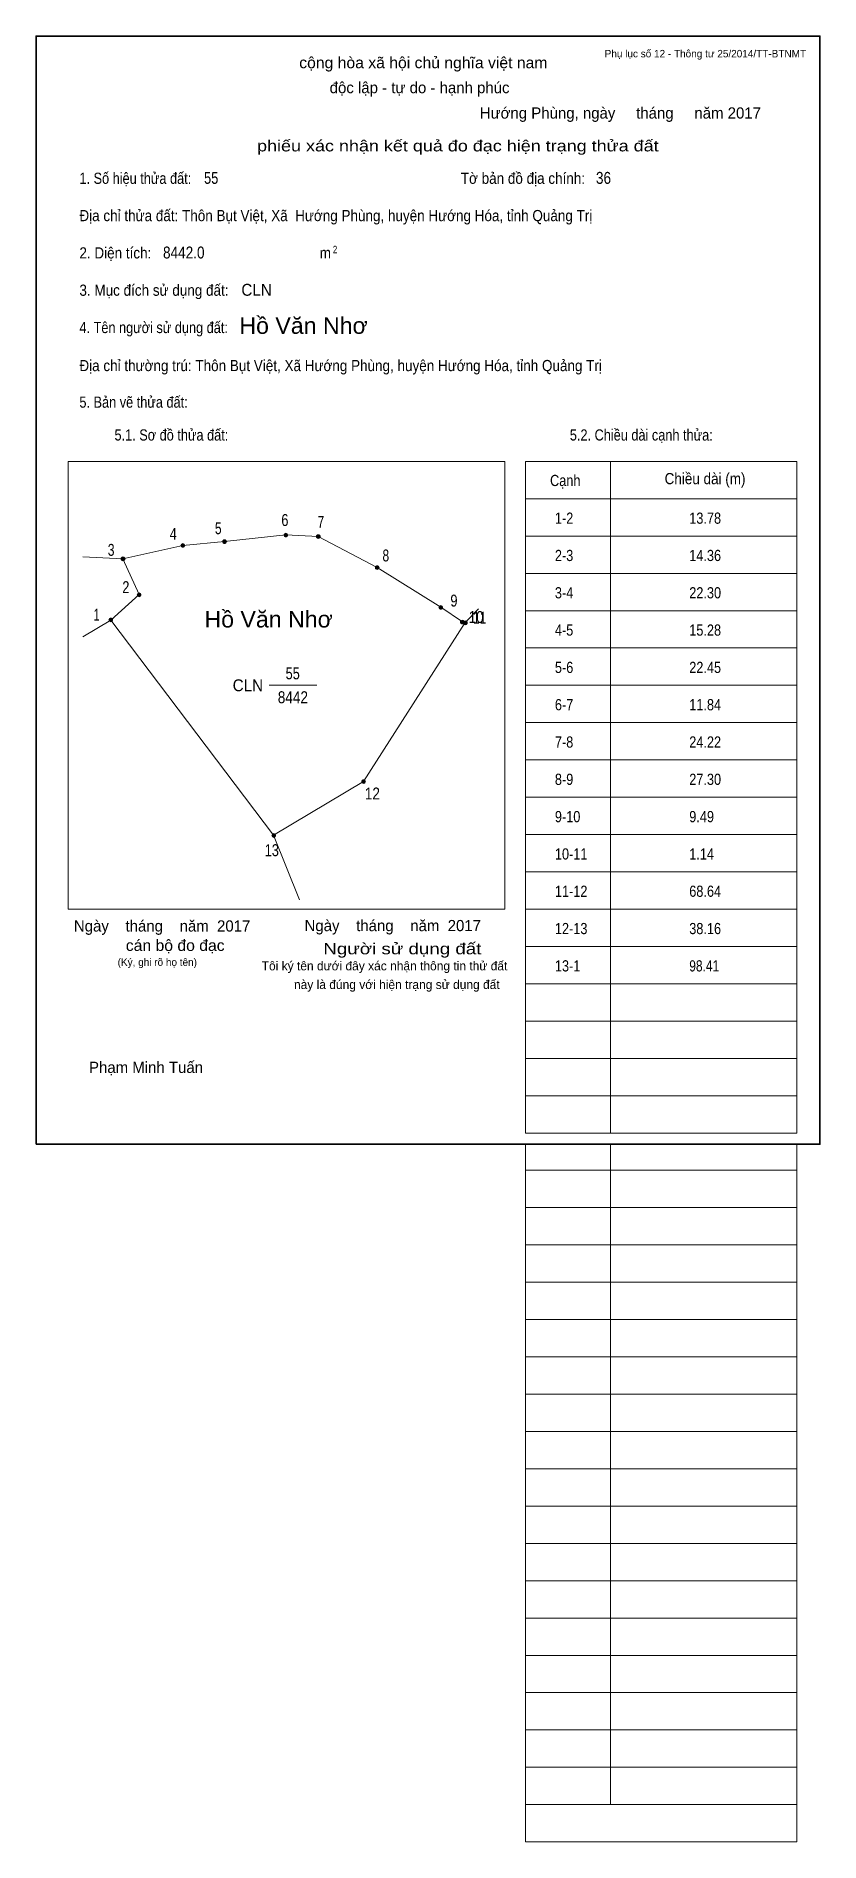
# Model space of a CAD drawing. Header units: centimetres. Extents: x 0 to 21, y -18.7 to 29.7.
import ezdxf
from ezdxf.enums import TextEntityAlignment as Align

# ---------------------------------------------------------------- set-up
doc = ezdxf.new("R2010")
doc.units = ezdxf.units.CM
doc.header["$LTSCALE"] = 0.12
for name, color, linetype in [('2', 7, 'Continuous'), ('30', 7, 'Continuous'), ('34', 7, 'Continuous')]:
    doc.layers.add(name, color=color, linetype=linetype)
for name, color, linetype, lineweight in [('32', 7, 'Continuous', 13), ('33', 7, 'Continuous', 13), ('6', 7, 'Continuous', 13), ('63', 7, 'Continuous', 13)]:
    doc.layers.add(name, color=color, linetype=linetype, lineweight=lineweight)

msp = doc.modelspace()

# ---------------------------------------------------------------- hatches: boundary and pattern name
at = {"layer": '32'}
for points in [[(3.979, 16.0491, 1), (3.879, 16.0491, 1)], [(5.0992, 16.1492, 1), (4.9992, 16.1492, 1)], [(6.7419, 16.3265, 1), (6.6419, 16.3265, 1)], [(7.6125, 16.2861, 1), (7.5125, 16.2861, 1)], [(2.3775, 15.6892, 1), (2.2775, 15.6892, 1)], [(9.189, 15.4544, 1), (9.089, 15.4544, 1)], [(2.8095, 14.7243, 1), (2.7095, 14.7243, 1)], [(2.05, 14.0524, 1), (1.95, 14.0524, 1)], [(10.8913, 14.3872, 1), (10.7913, 14.3872, 1)], [(11.469, 13.995, 1), (11.369, 13.995, 1)], [(11.55, 13.9736, 1), (11.45, 13.9736, 1)], [(8.8247, 9.7204, 1), (8.7247, 9.7204, 1)], [(6.4173, 8.2742, 1), (6.3173, 8.2742, 1)]]:
    msp.add_hatch(color=256, dxfattribs=at).paths.add_polyline_path(points)

# ---------------------------------------------------------------- linework, layer by layer
for centre in [(3.929, 16.0491), (5.0492, 16.1492), (6.6919, 16.3265), (7.5625, 16.2861), (2.3275, 15.6892), (9.139, 15.4544), (2.7595, 14.7243), (2, 14.0524), (10.8413, 14.3872), (11.419, 13.995), (11.5, 13.9736), (8.7747, 9.7204), (6.3673, 8.2742)]:
    msp.add_circle(centre, 0.05, dxfattribs=at)
at = {"layer": '33'}
msp.add_line((6.24, 12.3), (7.52, 12.3), dxfattribs=at)
at = {"layer": '6'}
for p, q in [((2.32, 15.69), (1.25, 15.74)), ((1.25, 13.6), (2, 14.05)), ((2, 14.05), (6.36, 8.28)), ((11.5, 13.98), (11.85, 14.35)), ((7.06, 6.55), (6.36, 8.28))]:
    msp.add_line(p, q, dxfattribs=at)
for points in [[(11.5, 13.98), (11.42, 14), (10.84, 14.39), (9.14, 15.46), (7.56, 16.29), (6.69, 16.33), (5.05, 16.15), (3.93, 16.05), (2.32, 15.69)], [(2.32, 15.69), (2.76, 14.73), (2, 14.05)], [(6.36, 8.28), (8.77, 9.72), (11.5, 13.98)]]:
    msp.add_lwpolyline(points, dxfattribs=at)
at = {"layer": '63'}
for p, q in [((0.86, 18.3), (12.56, 18.3)), ((0.86, 6.3), (0.86, 18.3)), ((12.56, 6.3), (12.56, 18.3)), ((13.11, 18.3), (20.38, 18.3)), ((13.11, 0.3), (13.11, 18.3)), ((15.39, 0.3), (15.39, 18.3)), ((20.38, 0.3), (20.38, 18.3)), ((13.11, 17.3), (20.38, 17.3)), ((13.11, 16.3), (20.38, 16.3)), ((13.11, 15.3), (20.38, 15.3)), ((13.11, 14.3), (20.38, 14.3)), ((13.11, 13.3), (20.38, 13.3)), ((13.11, 12.3), (20.38, 12.3)), ((13.11, 11.3), (20.38, 11.3)), ((13.11, 10.3), (20.38, 10.3)), ((13.11, 9.3), (20.38, 9.3)), ((13.11, 8.3), (20.38, 8.3)), ((13.11, 7.3), (20.38, 7.3)), ((0.86, 6.3), (12.56, 6.3)), ((13.11, 6.3), (20.38, 6.3)), ((13.11, 5.3), (20.38, 5.3)), ((13.11, 4.3), (20.38, 4.3)), ((13.11, 3.3), (20.38, 3.3)), ((13.11, 2.3), (20.38, 2.3)), ((13.11, 1.3), (20.38, 1.3)), ((13.11, 0.3), (20.38, 0.3)), ((13.11, -18.7), (13.11, 0)), ((15.39, -17.7), (15.39, 0)), ((20.38, -18.7), (20.38, 0)), ((13.11, -0.7), (20.38, -0.7)), ((13.11, -0.7), (20.38, -0.7)), ((13.11, -1.7), (20.38, -1.7)), ((13.11, -2.7), (20.38, -2.7)), ((13.11, -3.7), (20.38, -3.7)), ((13.11, -4.7), (20.38, -4.7)), ((13.11, -5.7), (20.38, -5.7)), ((13.11, -6.7), (20.38, -6.7)), ((13.11, -7.7), (20.38, -7.7)), ((13.11, -8.7), (20.38, -8.7)), ((13.11, -9.7), (20.38, -9.7)), ((13.11, -10.7), (20.38, -10.7)), ((13.11, -11.7), (20.38, -11.7)), ((13.11, -12.7), (20.38, -12.7)), ((13.11, -13.7), (20.38, -13.7)), ((13.11, -14.7), (20.38, -14.7)), ((13.11, -15.7), (20.38, -15.7)), ((13.11, -16.7), (20.38, -16.7)), ((13.11, -17.7), (20.38, -17.7)), ((13.11, -18.7), (20.38, -18.7))]:
    msp.add_line(p, q, dxfattribs=at)
at = {"layer": '63', "lineweight": 35}
msp.add_lwpolyline([(0, 0), (0, 29.7), (21, 29.7), (21, 0)], close=True, dxfattribs=at)

# ---------------------------------------------------------------- texts
at = {"layer": '2', "width": 1.05}
for p in [(7.165, 21.72), (6.23, 13.85)]:
    msp.add_text('Hồ Văn Nhơ', height=0.4415, dxfattribs=at).set_placement(p, align=Align.CENTER)
at = {"layer": '30'}
for s, width, p in [('1-2', 0.85, (13.9, 16.63)), ('13.78', 0.85, (17.5, 16.63)), ('2-3', 0.85, (13.9, 15.63)), ('14.36', 0.85, (17.5, 15.63)), ('3-4', 0.85, (13.9, 14.63)), ('22.30', 0.85, (17.5, 14.63)), ('4-5', 0.85, (13.9, 13.63)), ('15.28', 0.85, (17.5, 13.63)), ('5-6', 0.85, (13.9, 12.63)), ('22.45', 0.85, (17.5, 12.63)), ('6-7', 0.85, (13.9, 11.63)), ('11.84', 0.85, (17.5, 11.63)), ('7-8', 0.85, (13.9, 10.63)), ('24.22', 0.85, (17.5, 10.63)), ('8-9', 0.85, (13.9, 9.63)), ('27.30', 0.85, (17.5, 9.63)), ('9-10', 0.85, (13.9, 8.63)), ('9.49', 0.85, (17.5, 8.63)), ('10-11', 0.85, (13.9, 7.63)), ('1.14', 0.85, (17.5, 7.63)), ('11-12', 0.85, (13.9, 6.63)), ('68.64', 0.85, (17.5, 6.63)), ('12-13', 0.85, (13.9, 5.63)), ('38.16', 0.85, (17.5, 5.63)), ('13-1', 0.85, (13.9, 4.63)), ('98.41', 0.8, (17.5, 4.63))]:
    msp.add_text(s, height=0.3, dxfattribs=dict(at, width=width)).set_placement(p)
at = {"layer": '32'}
for s, width, p in [('4', 0.8, (3.675, 16.2)), ('5', 0.75, (4.88, 16.35)), ('6', 0.8, (6.665, 16.57)), ('7', 0.75, (7.63, 16.52)), ('3', 0.75, (2.01, 15.77)), ('8', 0.75, (9.37, 15.62)), ('2', 0.8, (2.405, 14.77)), ('9', 0.8, (11.195, 14.41)), ('1', 0.65, (1.62, 14.03)), ('10', 0.85, (11.79, 13.97)), ('11', 0.75, (11.885, 13.95)), ('12', 0.85, (9.01, 9.24)), ('13', 0.8, (6.315, 7.72))]:
    msp.add_text(s, height=0.32, dxfattribs=dict(at, width=width)).set_placement(p, align=Align.CENTER)
at = {"layer": '33'}
for s, width, p in [('55', 0.8, (6.875, 12.46)), ('8442', 0.85, (6.88, 11.82))]:
    msp.add_text(s, height=0.32, dxfattribs=dict(at, width=width)).set_placement(p, align=Align.CENTER)
at = {"layer": '33', "width": 0.95}
msp.add_text('CLN', height=0.32, dxfattribs=at).set_placement((6.08, 12.14), align=Align.RIGHT)
at = {"layer": '34'}
for s, width, p in [('55', 0.8, (4.5, 25.74)), ('36', 0.85, (15, 25.74)), ('8442.0', 0.85, (3.4, 23.74)), ('CLN', 0.95, (5.5, 22.74))]:
    msp.add_text(s, height=0.32, dxfattribs=dict(at, width=width)).set_placement(p)
at = {"layer": '63', "width": 1.05}
msp.add_text('cộng hòa xã hội chủ nghĩa việt nam', height=0.3, dxfattribs=at).set_placement((10.375, 28.84), align=Align.CENTER)
at = {"layer": '63'}
for s, height, p in [('Phụ lục số 12 - Thông tư 25/2014/TT-BTNMT', 0.2, (20.63, 29.13)), ('Ngày    tháng    năm  2017', 0.3, (5.74, 5.7)), ('Ngày    tháng    năm  2017', 0.3, (11.92, 5.71)), ('(Ký, ghi rõ họ tên)', 0.2, (4.31, 4.78))]:
    msp.add_text(s, height=height, dxfattribs=at).set_placement(p, align=Align.RIGHT)
for s, height, p in [('độc lập - tự do - hạnh phúc', 0.3, (10.275, 28.17)), ('Hướng Phùng, ngày     tháng     năm 2017', 0.3, (15.655, 27.49)), ('Tôi ký tên dưới đây xác nhận thông tin thử đất', 0.24, (9.335, 4.66)), ('này là đúng với hiện trạng sử dụng đất', 0.24, (9.665, 4.16)), ('Phạm Minh Tuấn', 0.3, (2.945, 1.91))]:
    msp.add_text(s, height=height, dxfattribs=at).set_placement(p, align=Align.CENTER)
for s, width, p in [('phiếu xác nhận kết quả đo đạc hiện trạng thửa đất', 1.2, (16.68, 26.61)), ('cán bộ đo đạc', 1.05, (5.05, 5.18)), ('Người sử dụng đất', 1.25, (11.93, 5.09))]:
    msp.add_text(s, height=0.3, dxfattribs=dict(at, width=width)).set_placement(p, align=Align.RIGHT)
for s, height, width, p in [('1. Số hiệu thửa đất:', 0.3, 0.85, (1.16, 25.74)), ('Tờ bản đồ địa chính:', 0.3, 0.9, (11.38, 25.74)), ('Địa chỉ thửa đất: Thôn Bụt Việt, Xã  Hướng Phùng, huyện Hướng Hóa, tỉnh Quảng Trị', 0.3, 0.9, (1.16, 24.74)), ('2. Diện tích:', 0.3, 0.9, (1.16, 23.74)), ('m', 0.3, 0.9, (7.6, 23.74)), ('2', 0.2, 0.8, (7.95, 23.88)), ('3. Mục đích sử dụng đất:', 0.3, 0.9, (1.16, 22.74)), ('4. Tên người sử dụng đất:', 0.3, 0.85, (1.16, 21.74)), ('Địa chỉ thường trú: Thôn Bụt Việt, Xã Hướng Phùng, huyện Hướng Hóa, tỉnh Quảng Trị', 0.3, 0.9, (1.16, 20.72)), ('5. Bản vẽ thửa đất:', 0.3, 0.85, (1.16, 19.74)), ('5.1. Sơ đồ thửa đất:', 0.3, 0.85, (2.1, 18.86)), ('5.2. Chiều dài cạnh thửa:', 0.3, 0.85, (14.3, 18.86)), ('Cạnh', 0.3, 0.85, (13.77, 17.64)), ('Chiều dài (m)', 0.3, 0.9, (16.84, 17.69))]:
    msp.add_text(s, height=height, dxfattribs=dict(at, width=width)).set_placement(p)

doc.saveas('drawing.dxf')
